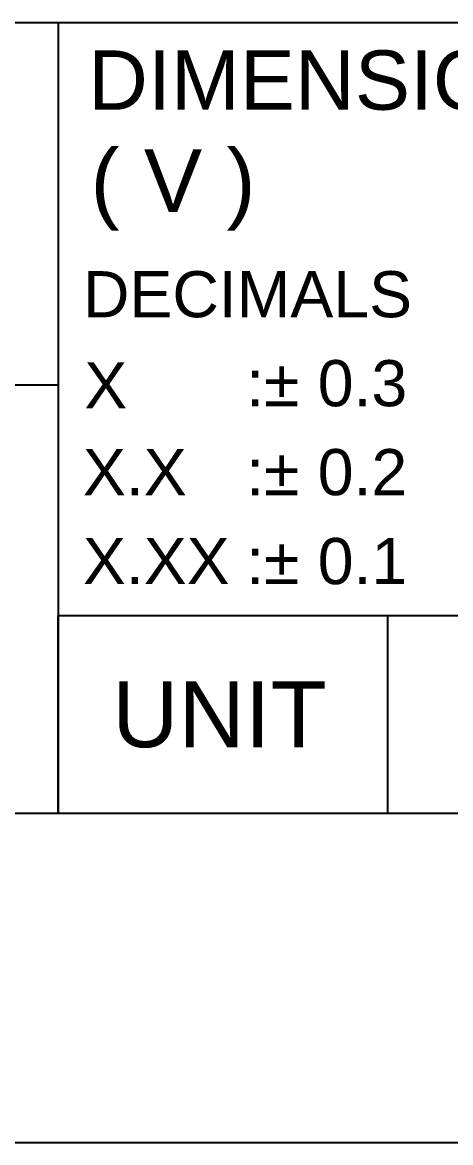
# Model space of a CAD drawing. Header units: millimetres. Extents: x -159 to 198, y 0 to 225.
# Drawn here: x 55.61 to 64.28, y 0 to 22.67 of the extents above; entities that cross this region are included whole.
import ezdxf
from ezdxf.enums import TextEntityAlignment as Align

# ---------------------------------------------------------------- set-up
doc = ezdxf.new("R2010")
doc.units = ezdxf.units.MM
doc.header["$LTSCALE"] = 10.89
doc.layers.add('12_COIN_DXF_FORMAT', color=7, linetype='CONTINUOUS')
doc.styles.add('TEXTSTYLE_2', font='arial.ttf')

msp = doc.modelspace()

# ---------------------------------------------------------------- linework, layer by layer
at = {"layer": '12_COIN_DXF_FORMAT', "color": 3, "linetype": 'Continuous'}
for p, q in [((8, 22.667), (191.333, 22.667)), ((56.333, 22.667), (56.333, 6.667)), ((8, 15.333), (56.333, 15.333)), ((56.333, 6.667), (56.333, 10.667)), ((56.333, 10.667), (109.333, 10.667)), ((56.333, 10.667), (56.667, 10.667)), ((56.667, 10.667), (186, 10.667)), ((63, 10.667), (63, 6.667)), ((8, 6.667), (191.333, 6.667)), ((56.333, 6.667), (109.333, 6.667))]:
    msp.add_line(p, q, dxfattribs=at)
at = {"layer": '12_COIN_DXF_FORMAT', "color": 4, "linetype": 'Continuous'}
msp.add_line((0, 0), (198, 0), dxfattribs=at)

# ---------------------------------------------------------------- texts
at = {"layer": '12_COIN_DXF_FORMAT', "color": 2, "linetype": 'Continuous', "style": 'TEXTSTYLE_2'}
for s, height, p in [(' DIMENSIONAL TOLERANCES', 1.2, (56.475, 20.9)), ('( V )', 1.2667, (56.99, 18.833)), ('DECIMALS', 0.9333, (56.836, 16.7)), ('X', 0.933, (56.864, 14.857)), ('%%p', 0.9333, (60.503, 14.9)), ('0.3', 0.9333, (61.591, 14.9)), (':', 0.933, (60.142, 14.9)), ('X.X', 0.9333, (56.836, 13.1)), ('%%p', 0.9333, (60.503, 13.1)), ('0.2', 0.9333, (61.591, 13.1)), (':', 0.933, (60.142, 13.1)), ('0.1', 0.9333, (61.591, 11.3)), ('X.XX', 0.9333, (56.836, 11.3)), (':', 0.933, (60.142, 11.3)), ('%%p', 0.9333, (60.503, 11.3))]:
    msp.add_text(s, height=height, dxfattribs=at).set_placement(p)
msp.add_text('UNIT', height=1.3333, dxfattribs=at).set_placement((59.6, 8), align=Align.CENTER)

doc.saveas('drawing.dxf')
